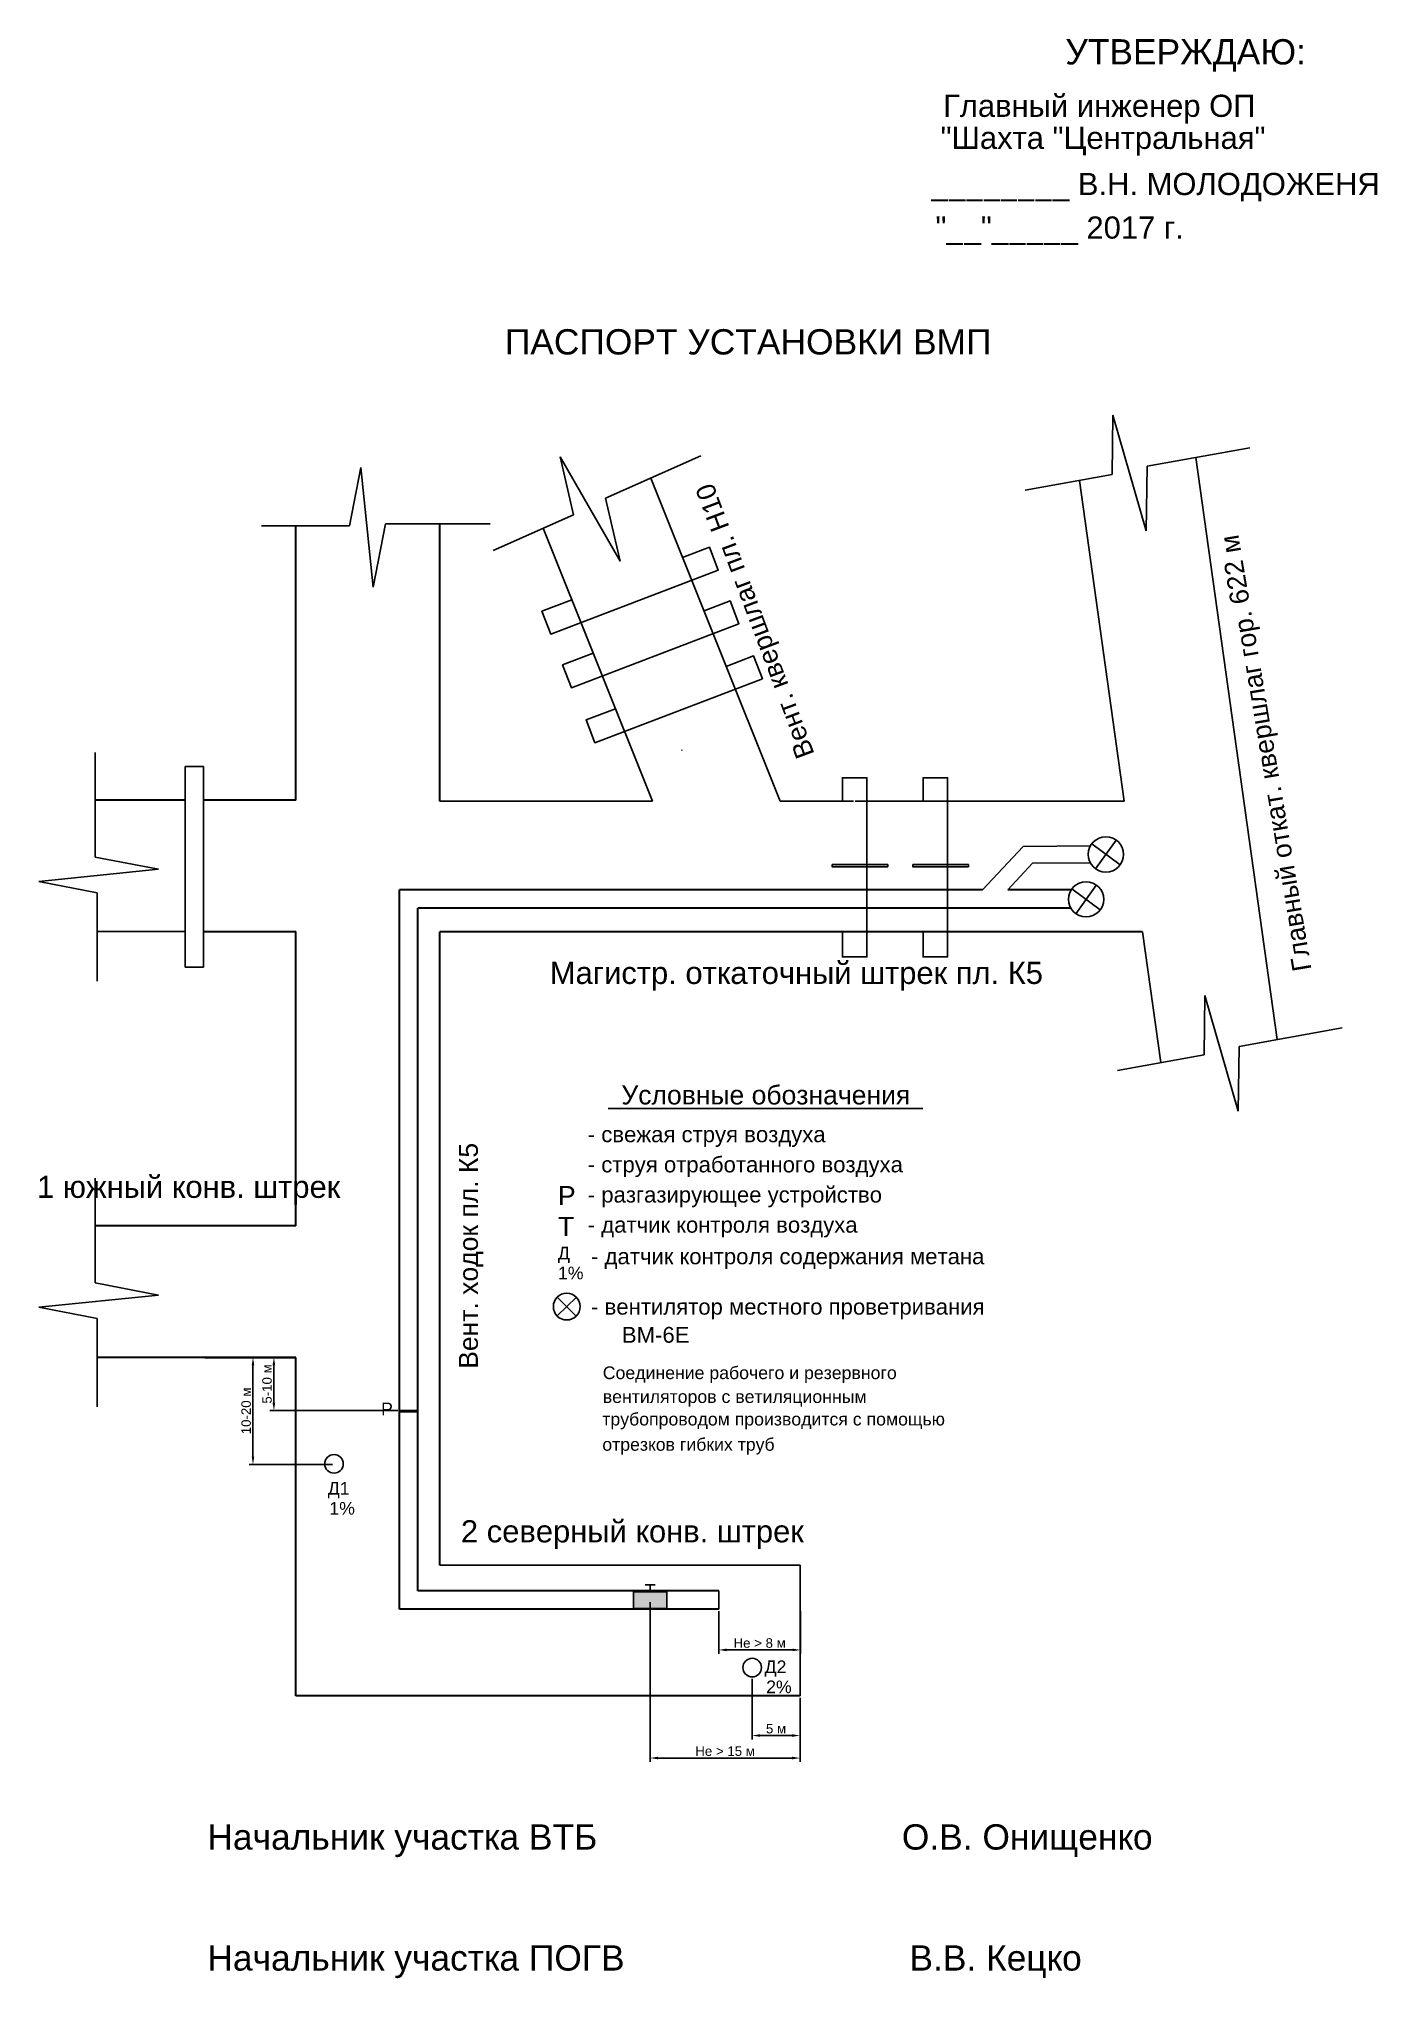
# Model space of a CAD drawing. Header units: millimetres. Extents: x 593 to 1016, y -301 to 312.
import ezdxf

# ---------------------------------------------------------------- set-up
doc = ezdxf.new("R2010")
doc.units = ezdxf.units.MM
doc.styles.get("Standard").update_dxf_attribs({"font": 'ARIALUNI.TTF', "height": 3})
doc.dimstyles.new('ISO-25', dxfattribs={"dimtxt": 2.5, "dimasz": 2.5, "dimexe": 1.25, "dimexo": 0.625, "dimtad": 1, "dimtxsty": 'Standard', "dimcen": 2.5, "dimadec": 0, "dimazin": 0, "dimtfac": 1, "dimtmove": 0, "dimatfit": 3, "dimfxl": 0, "dimarcsym": 0})

# ---------------------------------------------------------------- blocks, each defined once
blk = doc.blocks.new('*D3')
at = {"color": 0, "lineweight": -2}
for p, q in [((818.85, -206.76), (818.85, -225.93)), ((834.03, -218.57), (834.03, -225.93)), ((821.35, -224.68), (831.53, -224.68))]:
    blk.add_line(p, q, dxfattribs=at)
at = {"color": 0}
for points in [[(821.35, -224.26), (821.35, -225.09), (818.85, -224.68)], [(831.53, -224.26), (831.53, -225.09), (834.03, -224.68)]]:
    blk.add_solid(points, dxfattribs=at)
at = {"layer": 'Defpoints', "color": 0}
for p in [(818.85, -206.14), (834.03, -217.95), (834.03, -224.68)]:
    blk.add_point(p, dxfattribs=at)
at = {"color": 0, "insert": (826.44, -222.52), "char_height": 3, "attachment_point": 5}
blk.add_mtext('5 м', dxfattribs=at)
blk = doc.blocks.new('*D6')
at = {"color": 0, "lineweight": -2}
for p, q in [((786.67, -182.55), (786.67, -233.04)), ((834.02, -212.73), (834.02, -233.04)), ((789.17, -231.79), (831.52, -231.79))]:
    blk.add_line(p, q, dxfattribs=at)
at = {"color": 0}
for points in [[(789.17, -231.37), (789.17, -232.21), (786.67, -231.79)], [(831.52, -231.37), (831.52, -232.21), (834.02, -231.79)]]:
    blk.add_solid(points, dxfattribs=at)
at = {"layer": 'Defpoints', "color": 0}
for p in [(786.67, -181.92), (834.02, -212.11), (834.02, -231.79)]:
    blk.add_point(p, dxfattribs=at)
at = {"color": 0, "insert": (810.34, -229.63), "char_height": 3, "attachment_point": 5}
blk.add_mtext('Не > 15 м', dxfattribs=at)
blk = doc.blocks.new('*D7')
at = {"color": 0, "lineweight": -2}
for p, q in [((808.35, -185.36), (808.35, -198.86)), ((834.17, -185.36), (834.17, -198.86)), ((810.85, -197.61), (831.67, -197.61))]:
    blk.add_line(p, q, dxfattribs=at)
at = {"color": 0}
for points in [[(810.85, -197.19), (810.85, -198.03), (808.35, -197.61)], [(831.67, -197.19), (831.67, -198.03), (834.17, -197.61)]]:
    blk.add_solid(points, dxfattribs=at)
at = {"layer": 'Defpoints', "color": 0}
for p in [(808.35, -184.73), (834.17, -184.73), (834.17, -197.61)]:
    blk.add_point(p, dxfattribs=at)
at = {"color": 0, "insert": (821.26, -195.45), "char_height": 3, "attachment_point": 5}
blk.add_mtext('Не > 8 м', dxfattribs=at)
blk = doc.blocks.new('*D8')
at = {"color": 0, "lineweight": -2}
for p, q in [((674.08, -105.15), (659.89, -105.15)), ((661.14, -136.47), (661.14, -107.65)), ((686.24, -138.97), (659.89, -138.97))]:
    blk.add_line(p, q, dxfattribs=at)
at = {"color": 0}
for points in [[(660.73, -107.65), (661.56, -107.65), (661.14, -105.15)], [(660.73, -136.47), (661.56, -136.47), (661.14, -138.97)]]:
    blk.add_solid(points, dxfattribs=at)
at = {"layer": 'Defpoints', "color": 0}
for p in [(661.14, -105.15), (674.7, -105.15), (686.87, -138.97)]:
    blk.add_point(p, dxfattribs=at)
at = {"color": 0, "insert": (658.99, -122.06), "char_height": 3, "attachment_point": 5, "rotation": 90}
blk.add_mtext('10-20 м', dxfattribs=at)
blk = doc.blocks.new('*D10')
at = {"color": 0, "lineweight": -2}
for p, q in [((674.08, -105.14), (666.5, -105.14)), ((667.75, -119.43), (667.75, -107.64)), ((706.92, -121.93), (666.5, -121.93))]:
    blk.add_line(p, q, dxfattribs=at)
at = {"color": 0}
for points in [[(667.33, -107.64), (668.17, -107.64), (667.75, -105.14)], [(667.33, -119.43), (668.17, -119.43), (667.75, -121.93)]]:
    blk.add_solid(points, dxfattribs=at)
at = {"layer": 'Defpoints', "color": 0}
for p in [(667.75, -105.14), (674.7, -105.14), (707.54, -121.93)]:
    blk.add_point(p, dxfattribs=at)
at = {"color": 0, "insert": (665.59, -113.54), "char_height": 3, "attachment_point": 5, "rotation": 90}
blk.add_mtext('5-10 м', dxfattribs=at)

msp = doc.modelspace()

# ---------------------------------------------------------------- hatches: boundary and pattern name
h = msp.add_hatch(color=256)
h.paths.add_polyline_path([(855.173, 50.65), (855.173, 49.975), (861.732, 49.975), (861.732, 50.65)])
h.paths.add_polyline_path([(844.142, 50.65), (844.142, 49.975), (855.173, 49.975), (855.173, 50.65)])
h = msp.add_hatch(color=256)
h.paths.add_polyline_path([(880.658, 50.65), (880.658, 49.975), (887.217, 49.975), (887.217, 50.65)])
h.paths.add_polyline_path([(869.627, 50.65), (869.627, 49.975), (880.658, 49.975), (880.658, 50.65)])
msp.add_hatch(color=256).paths.add_polyline_path([(713.254, -122.376), (707.54, -122.376), (707.54, -121.934), (713.254, -121.934)])
h = msp.add_hatch(color=256)
h.set_gradient(color1=(0, 0, 255), rotation=90, one_color=1, tint=1, name='CYLINDER')
h.paths.add_polyline_path([(791.983, -179.226), (781.407, -179.226), (781.407, -184.473), (791.983, -184.473)])

# ---------------------------------------------------------------- linework, layer by layer
for p, q in [((932.643, 173.912), (932.895, 192.699)), ((932.895, 192.699), (943.403, 156.113)), ((762.44, 161.233), (758.178, 179.532)), ((758.178, 179.532), (777.156, 146.535)), ((772.53, 166.443), (802.705, 179.906)), ((943.688, 176.55), (976.211, 182.382)), ((984.831, -4.685), (959.139, 179.321)), ((691.682, 157.762), (695.245, 176.209)), ((695.245, 176.209), (699.132, 138.343)), ((827.771, 70.711), (786.865, 172.839)), ((905.222, 168.996), (932.643, 173.912)), ((936.467, 70.711), (922.316, 172.061)), ((943.403, 156.113), (943.688, 176.55)), ((777.156, 146.535), (772.53, 166.443)), ((736.999, 149.882), (762.44, 161.233)), ((663.823, 157.762), (691.682, 157.762)), ((699.132, 138.343), (703.02, 158.409)), ((703.02, 158.409), (736.061, 158.409)), ((787.404, 70.711), (752.859, 156.958)), ((611.258, 53.04), (611.258, 86.082)), ((796.634, 86.68), (796.634, 86.876)), ((639.691, 81.694), (639.691, 18.193)), ((639.691, 81.694), (645.491, 81.694)), ((645.491, 81.694), (645.491, 18.193)), ((720.157, 70.711), (787.404, 70.711)), ((827.771, 70.711), (850.911, 70.711)), ((851.487, 70.711), (936.467, 70.711)), ((904.542, 56.41), (891.664, 42.66)), ((904.542, 56.41), (925.799, 56.546)), ((926.197, 57.166), (935.16, 50.544)), ((927.447, 49.316), (933.91, 58.395)), ((593.457, 45.266), (631.324, 49.153)), ((631.324, 49.153), (611.258, 53.04)), ((907.536, 51.082), (899.647, 42.659)), ((907.536, 51.082), (925.781, 51.198)), ((611.905, 41.702), (593.457, 45.266)), ((919.951, 42.967), (928.914, 36.345)), ((921.201, 35.117), (927.664, 44.196)), ((611.905, 13.844), (611.905, 41.702)), ((948.008, -11.945), (942.235, 29.399)), ((639.691, 18.193), (645.491, 18.193)), ((961.748, -9.482), (962, 9.305)), ((962, 9.305), (972.508, -27.281)), ((972.793, -6.844), (1005.316, -1.013)), ((934.327, -14.398), (961.748, -9.482)), ((972.508, -27.281), (972.793, -6.844)), ((773.343, -26.503), (872.823, -26.503)), ((611.258, -81.54), (611.258, -48.498)), ((593.457, -89.314), (631.324, -85.427)), ((631.324, -85.427), (611.258, -81.54)), ((611.905, -92.877), (593.457, -89.314)), ((757.248, -92.002), (763.364, -86.145)), ((763.288, -92.079), (757.324, -86.068)), ((611.905, -120.736), (611.905, -92.877)), ((720.157, -170.805), (834.015, -170.805)), ((834.015, -170.805), (834.015, -212.109)), ((808.346, -178.969), (808.346, -184.734))]:
    msp.add_line(p, q)
at = {"lineweight": 30}
for p, q in [((674.702, 70.997), (674.702, 157.762)), ((720.157, 70.711), (720.157, 158.409)), ((639.691, 70.997), (611.258, 70.997)), ((674.702, 70.997), (645.491, 70.997)), ((674.702, 70.997), (665.977, 70.997)), ((707.464, -184.721), (707.493, 42.683)), ((891.664, 42.66), (707.493, 42.683)), ((713.23, -178.957), (713.257, 36.918)), ((919.595, 36.891), (713.257, 36.918)), ((919.737, 42.656), (899.647, 42.659)), ((639.691, 29.438), (611.905, 29.441)), ((674.702, 29.434), (645.491, 29.437)), ((645.953, 29.44), (674.702, 29.44)), ((674.702, -63.583), (674.702, 29.44)), ((720.157, -15.305), (720.157, 29.424)), ((720.157, -170.805), (720.157, 29.424)), ((942.236, 29.396), (720.157, 29.424)), ((674.702, -63.583), (611.258, -63.583)), ((674.702, -105.146), (611.905, -105.139)), ((645.953, -105.14), (674.702, -105.14)), ((674.702, -212.096), (674.702, -105.14)), ((808.346, -178.969), (713.23, -178.957)), ((808.346, -184.734), (707.464, -184.721)), ((834.015, -212.109), (674.702, -212.096))]:
    msp.add_line(p, q, dxfattribs=at)
at = {"lineweight": 25}
for p, q in [((788.24, -177.072), (785.095, -177.072)), ((786.667, -177.072), (786.667, -179.226))]:
    msp.add_line(p, q, dxfattribs=at)
for points in [[(796.922, 147.729), (805.408, 150.972), (808.169, 143.747), (755.232, 123.516), (752.471, 130.741), (761.914, 134.35)], [(803.681, 130.854), (811.937, 134.009), (814.698, 126.784), (761.761, 106.554), (759, 113.779), (768.673, 117.476)], [(810.708, 113.31), (819.357, 116.616), (822.118, 109.39), (769.181, 89.16), (766.42, 96.385), (775.7, 99.931)], [(847.438, 70.711), (847.438, 78.115), (855.173, 78.115), (855.173, 21.444), (847.438, 21.444), (847.438, 29.399)], [(872.923, 70.711), (872.923, 78.115), (880.658, 78.115), (880.658, 21.444), (872.923, 21.444), (872.923, 29.399)]]:
    msp.add_lwpolyline(points, dxfattribs=at)
for points in [[(844.142, 50.65), (861.732, 50.65), (861.732, 49.975), (844.142, 49.975)], [(869.627, 50.65), (887.217, 50.65), (887.217, 49.975), (869.627, 49.975)], [(707.54, -121.934), (713.254, -121.934), (713.254, -122.376), (707.54, -122.376)], [(781.407, -179.226), (791.983, -179.226), (791.983, -184.473), (781.407, -184.473)]]:
    msp.add_lwpolyline(points, close=True)
for centre, radius in [((930.678, 53.855), 5.572), ((924.432, 39.656), 5.572), ((760.306, -89.073), 4.234), ((686.751, -138.8), 2.934), ((818.915, -203.203), 2.934)]:
    msp.add_circle(centre, radius)

# ---------------------------------------------------------------- texts
for s, height, p in [('УТВЕРЖДАЮ:', 8, (917.859, 303.574)), ('Главный инженер ОП', 7, (879.244, 287.009)), ('"Шахта "Центральная"', 7, (878.434, 276.882)), ('________ В.Н. МОЛОДОЖЕНЯ', 7, (875.596, 262.298)), ('"__"_____ 2017 г.', 7, (876.812, 248.525)), ('ПАСПОРТ УСТАНОВКИ ВМП', 8, (740.752, 211.894)), ('Магистр. откаточный штрек пл. К5', 7, (754.946, 12.904)), ('Условные обозначения', 6, (777.57, -25.178)), ('- свежая струя воздуха', 5, (766.948, -37.116)), ('- струя отработанного воздуха', 5, (766.948, -46.65)), ('1 южный конв. штрек', 7, (592.871, -54.715)), ('Р', 6, (757.523, -56.981)), ('- разгазирующее устройство', 5, (766.948, -56.184)), ('Т', 6, (757.523, -66.73)), ('- датчик контроля воздуха', 5, (766.948, -65.718)), ('Д', 4, (757.523, -74.188)), ('- датчик контроля содержания метана', 5, (768, -75.699)), ('1%', 4, (757.523, -80.477)), ('- вентилятор местного проветривания', 5, (768, -91.623)), ('ВМ-6Е', 5, (777.74, -100.508)), ('Соединение рабочего и резервного', 4, (771.687, -112.002)), ('вентиляторов с ветиляционным', 4, (771.687, -119.55)), ('Р', 4, (701.618, -123.44)), ('трубопроводом производится с помощью', 4, (771.542, -126.664)), ('отрезков гибких труб', 4, (771.542, -134.646)), ('Д1', 4, (684.793, -148.507)), ('1%', 4, (685.285, -154.842)), ('2 северный конв. штрек', 7, (726.852, -163.62)), ('Д2', 4, (822.822, -204.952)), ('2%%%', 4, (823.313, -211.287)), ('Начальник участка ВТБ                               О.В. Онищенко', 8, (646.735, -260.732)), ('Начальник участка ПОГВ                             В.В. Кецко', 8, (646.735, -298.978))]:
    msp.add_text(s, height=height).set_placement(p)
for s, rotation, p in [('Вент. квершлаг пл. Н10', 110.538983, (838.667, 85.591)), ('Главный откат. квершлаг гор. 622 м', 99.556108, (995.697, 17.45)), ('Вент. ходок пл. К5', 90, (732.221, -108.739))]:
    msp.add_text(s, height=6, rotation=rotation).set_placement(p)

# ---------------------------------------------------------------- dimensions: what is measured, and where the dimension line sits
for base, p1, p2, text, picture, middle in [((661.144, -105.146), (686.868, -138.971), (674.702, -105.146), '10-20 м', '*D8', (658.986, -122.058)), ((667.75, -105.14), (707.54, -121.934), (674.702, -105.14), '5-10 м', '*D10', (665.592, -113.537))]:
    dim = msp.add_linear_dim(base=base, p1=p1, p2=p2, angle=90, text=text, dimstyle='ISO-25')
    dim.commit()
    dim.dimension.update_dxf_attribs({"geometry": picture, "text_midpoint": middle})
for base, p1, p2, text, picture, middle in [((834.015, -231.791), (786.667, -181.921), (834.015, -212.109), 'Не > 15 м', '*D6', (810.341, -229.633)), ((834.167, -197.609), (808.346, -184.734), (834.167, -184.734), 'Не > 8 м', '*D7', (821.256, -195.452))]:
    dim = msp.add_linear_dim(base=base, p1=p1, p2=p2, text=text, dimstyle='ISO-25')
    dim.commit()
    dim.dimension.update_dxf_attribs({"geometry": picture, "text_midpoint": middle})
dim = msp.add_linear_dim(base=(834.027, -224.675), p1=(818.854, -206.137), p2=(834.027, -217.947), text='5 м', dimstyle='ISO-25', override={"dimtxt": 5})
dim.commit()
dim.dimension.update_dxf_attribs({"geometry": '*D3', "text_midpoint": (826.44, -224.675), "dimtype": 160})

doc.saveas('drawing.dxf')
